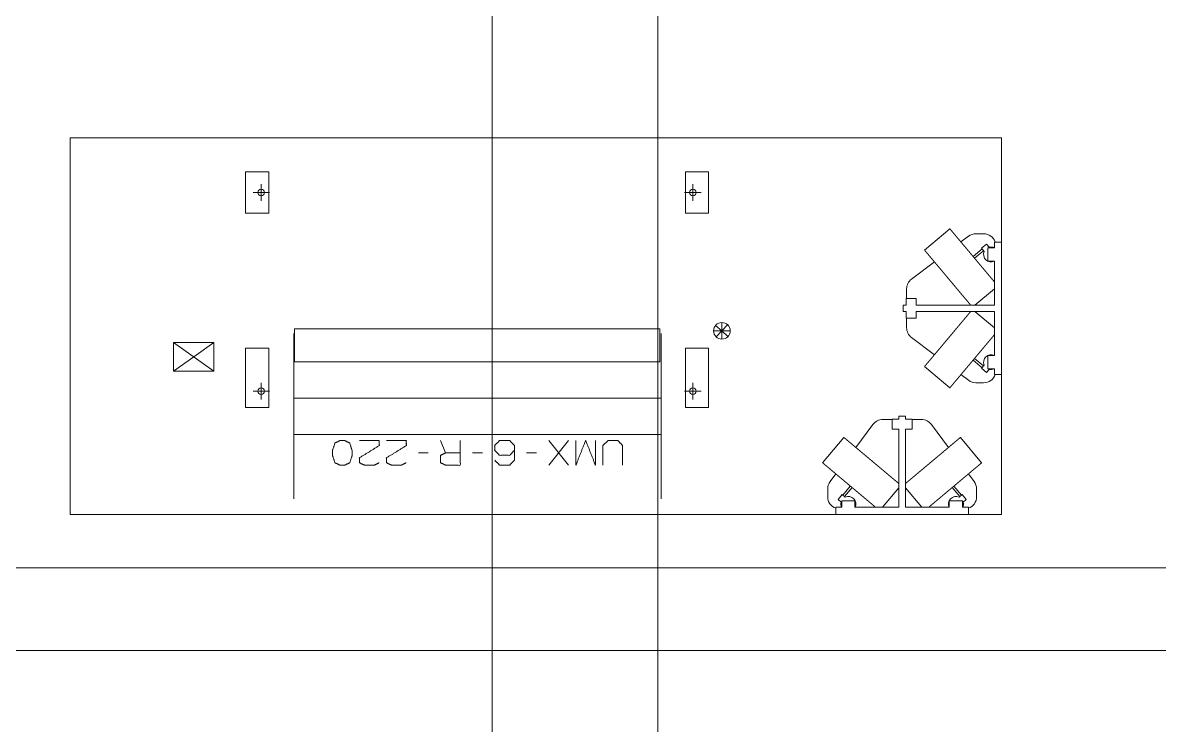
# Model space of a CAD drawing. Header units: millimetres. Extents: x 3056 to 110866, y 16649 to 58349.
# Drawn here: x 14720 to 21587, y 27048 to 31291 of the extents above; entities that cross this region are included whole.
import ezdxf

# ---------------------------------------------------------------- set-up
doc = ezdxf.new("R2010")
doc.units = ezdxf.units.MM
doc.layers.add('1', color=7, linetype='Continuous', true_color=0xffffff)

msp = doc.modelspace()

# ---------------------------------------------------------------- linework, layer by layer
at = {"layer": '1', "color": 143, "linetype": 'Continuous', "lineweight": 13}
for p, q in [((17556.5, 55873.3), (17556.5, 17870.4)), ((18556.5, 17870.4), (18556.5, 54363.3)), ((48820.5, 27999.3), (3056.5, 27999.3)), ((3056.5, 27499.3), (110866.5, 27499.3))]:
    msp.add_line(p, q, dxfattribs=at)
at = {"layer": '1', "color": 80, "linetype": 'Continuous', "lineweight": 13}
for p, q in [((15006.5, 28321.3), (15006.5, 30595.3)), ((15006.5, 28321.3), (15006.5, 30595.3)), ((15006.5, 30595.3), (20633.5, 30595.3)), ((15006.5, 30595.3), (20633.5, 30595.3)), ((20633.5, 30595.3), (20633.5, 28321.3)), ((20633.5, 30595.3), (20633.5, 28321.3)), ((16207, 30390.3), (16067, 30390.3)), ((16067, 30390.3), (16067, 30140.3)), ((16207, 30140.3), (16207, 30390.3)), ((18864, 30390.3), (18724, 30390.3)), ((18724, 30390.3), (18724, 30140.3)), ((18864, 30140.3), (18864, 30390.3)), ((16161.5, 30215.3), (16161.5, 30315.3)), ((18769.5, 30215.3), (18769.5, 30315.3)), ((16211.5, 30265.3), (16111.5, 30265.3)), ((18819.5, 30265.3), (18719.5, 30265.3)), ((16067, 30140.3), (16207, 30140.3)), ((18724, 30140.3), (18864, 30140.3)), ((20321.9, 30046.6), (20168.6, 29918)), ((20479.5, 30016.3), (20525.5, 30016.3)), ((20434.5, 30001.3), (20388.7, 29966.9)), ((20513.5, 29928.7), (20543.6, 29953.9)), ((20559.3, 29935.2), (20543.6, 29953.9)), ((20590.5, 29966.3), (20590.5, 29931.3)), ((20633.5, 29966.3), (20590.5, 29966.3)), ((20516.4, 29925.2), (20462, 29879.6)), ((20471, 29868.8), (20525.4, 29914.5)), ((20529.2, 29909.9), (20513.5, 29928.7)), ((20590.5, 29931.3), (20550.5, 29931.3)), ((20550.5, 29851.3), (20550.5, 29931.3)), ((20228.4, 29846.8), (20090.5, 29743.3)), ((20590.5, 29851.3), (20550.5, 29851.3)), ((20590.5, 29851.3), (20590.5, 29586.3)), ((20060.5, 29626.3), (20060.5, 29683.3)), ((20473.4, 29586.3), (20590.5, 29684.5)), ((20118.5, 29626.3), (20058.5, 29626.3)), ((20058.5, 29586.3), (20058.5, 29626.3)), ((20118.5, 29586.3), (20118.5, 29626.3)), ((20058.5, 29586.3), (20040.5, 29586.3)), ((20040.5, 29546.3), (20040.5, 29586.3)), ((20058.5, 29546.3), (20040.5, 29546.3)), ((20055.8, 29546), (20055.8, 29546.3)), ((20055.8, 29546), (20058.5, 29546.1)), ((20058.5, 29546.3), (20058.5, 29506.3)), ((20590.5, 29586.3), (20118.5, 29586.3)), ((20590.5, 29546.3), (20118.5, 29546.3)), ((20118.5, 29546.3), (20118.5, 29506.3)), ((20590.5, 29448.1), (20473.4, 29546.3)), ((20590.5, 29546.3), (20590.5, 29281.3)), ((18944.5, 29430.3), (18905.6, 29461.8)), ((18944.5, 29430.3), (18944.5, 29480.3)), ((18944.5, 29430.3), (18978.8, 29466.7)), ((20118.5, 29506.3), (20058.5, 29506.3)), ((20060.5, 29449.3), (20060.5, 29506.3)), ((16361.5, 29243.3), (16361.5, 29443.3)), ((16361.5, 29443.3), (18569.5, 29443.3)), ((18569.5, 29443.3), (18569.5, 29243.3)), ((18944.5, 29430.3), (18894.5, 29430.3)), ((18944.5, 29430.3), (18910.1, 29393.9)), ((18944.5, 29430.3), (18944.5, 29380.3)), ((18944.5, 29430.3), (18994.5, 29430.3)), ((18944.5, 29430.3), (18980.8, 29396)), ((20090.5, 29389.3), (20228.4, 29285.8)), ((15631.5, 29360.3), (15875.5, 29186.3)), ((15631.5, 29360.3), (15875.5, 29360.3)), ((15631.5, 29186.3), (15631.5, 29360.3)), ((15875.5, 29360.3), (15753.5, 29273.3)), ((15875.5, 29360.3), (15875.5, 29186.3)), ((16067, 29326.3), (16067, 28966.3)), ((16207, 29326.3), (16067, 29326.3)), ((16207, 28966.3), (16207, 29326.3)), ((18864, 29326.3), (18724, 29326.3)), ((18724, 29326.3), (18724, 28966.3)), ((18864, 28966.3), (18864, 29326.3)), ((15631.5, 29186.3), (15753.5, 29273.3)), ((20462, 29253), (20516.4, 29207.4)), ((20525.4, 29218.1), (20471, 29263.8)), ((20550.5, 29201.3), (20550.5, 29281.3)), ((20590.5, 29281.3), (20550.5, 29281.3)), ((15875.5, 29186.3), (15631.5, 29186.3)), ((18569.5, 29243.3), (16361.5, 29243.3)), ((20168.6, 29214.6), (20321.9, 29086)), ((20529.2, 29222.7), (20513.5, 29203.9)), ((20513.5, 29203.9), (20543.6, 29178.7)), ((20559.3, 29197.4), (20543.6, 29178.7)), ((20590.5, 29201.3), (20550.5, 29201.3)), ((20590.5, 29201.3), (20590.5, 29166.3)), ((16161.5, 29016.3), (16161.5, 29116.3)), ((18769.5, 29016.3), (18769.5, 29116.3)), ((20388.7, 29165.7), (20434.5, 29131.3)), ((20525.5, 29116.3), (20479.5, 29116.3)), ((20633.5, 29166.3), (20590.5, 29166.3)), ((16211.5, 29066.3), (16111.5, 29066.3)), ((18819.5, 29066.3), (18719.5, 29066.3)), ((18578.5, 29024.2), (16358.5, 29024.2)), ((16067, 28966.3), (16207, 28966.3)), ((18724, 28966.3), (18864, 28966.3)), ((20013.5, 28896.3), (20013.5, 28914.3)), ((20013.5, 28914.3), (20053.5, 28914.3)), ((20053.5, 28896.3), (20053.5, 28914.3)), ((19856.5, 28864.3), (19753, 28726.3)), ((19916.5, 28894.3), (19973.5, 28894.3)), ((20013.5, 28896.3), (19973.5, 28896.3)), ((19973.5, 28836.3), (19973.5, 28896.3)), ((20013.2, 28898.9), (20013.3, 28896.3)), ((20013.2, 28898.9), (20013.5, 28898.9)), ((20053.5, 28896.3), (20093.5, 28896.3)), ((20093.5, 28836.3), (20093.5, 28896.3)), ((20093.5, 28894.3), (20150.5, 28894.3)), ((20313.9, 28726.3), (20210.5, 28864.3)), ((16358.5, 28805.1), (18578.5, 28805.1)), ((19681.8, 28786.1), (19553.2, 28632.9)), ((20013.5, 28836.3), (19973.5, 28836.3)), ((20013.5, 28364.3), (20013.5, 28836.3)), ((20053.5, 28364.3), (20053.5, 28836.3)), ((20053.5, 28836.3), (20093.5, 28836.3)), ((20513.7, 28632.9), (20385.2, 28786.1)), ((17244.9, 28767.6), (17274.6, 28692.6)), ((18017.4, 28767.6), (17898.6, 28619.2)), ((17898.6, 28767.6), (18017.4, 28619.2)), ((17111.1, 28692.6), (17170.5, 28692.6)), ((17438, 28692.6), (17497.4, 28692.6)), ((17764.9, 28692.6), (17824.2, 28692.6)), ((19632.8, 28566.1), (19598.5, 28520.3)), ((20468.5, 28520.3), (20434.1, 28566.1)), ((19583.5, 28429.3), (19583.5, 28475.3)), ((19671.1, 28441.3), (19645.9, 28411.2)), ((19689.9, 28425.6), (19671.1, 28441.3)), ((19720.2, 28492.8), (19674.6, 28438.4)), ((19685.3, 28429.4), (19730.9, 28483.8)), ((19915.2, 28364.3), (20013.5, 28481.4)), ((20053.5, 28481.4), (20151.7, 28364.3)), ((20336, 28483.8), (20381.7, 28429.4)), ((20392.4, 28438.4), (20346.7, 28492.8)), ((20377.1, 28425.6), (20395.8, 28441.3)), ((20395.8, 28441.3), (20421.1, 28411.2)), ((20483.5, 28475.3), (20483.5, 28429.3)), ((19633.5, 28321.3), (19633.5, 28364.3)), ((19668.5, 28364.3), (19633.5, 28364.3)), ((19664.6, 28395.4), (19645.9, 28411.2)), ((19668.5, 28364.3), (19668.5, 28404.3)), ((19668.5, 28404.3), (19748.5, 28404.3)), ((19748.5, 28364.3), (19748.5, 28404.3)), ((20013.5, 28364.3), (19748.5, 28364.3)), ((20318.5, 28364.3), (20053.5, 28364.3)), ((20318.5, 28364.3), (20318.5, 28404.3)), ((20318.5, 28404.3), (20398.5, 28404.3)), ((20398.5, 28364.3), (20398.5, 28404.3)), ((20433.5, 28364.3), (20398.5, 28364.3)), ((20402.3, 28395.4), (20421.1, 28411.2)), ((20433.5, 28321.3), (20433.5, 28364.3)), ((20633.5, 28321.3), (15006.5, 28321.3)), ((20633.5, 28321.3), (15006.5, 28321.3))]:
    msp.add_line(p, q, dxfattribs=at)
for centre, radius in [((16161.5, 30265.3), 20), ((18769.5, 30265.3), 20), ((18944.5, 29430.3), 50), ((16161.5, 29066.3), 20), ((18769.5, 29066.3), 20)]:
    msp.add_circle(centre, radius, dxfattribs=at)
for centre, radius, start, end in [((20479.5, 29941.3), 75, 90, 126.8699), ((20525.5, 29941.3), 75, 19.47234, 90), ((20570.5, 29891.3), 45.2, 155.73784, 296.2321), ((20570.5, 29891.3), 45.2, 63.76834, 104.26216), ((20135.5, 29683.3), 75, 126.8699, 180), ((20135.5, 29449.3), 75, 180, 233.1301), ((20570.5, 29241.3), 45.2, 63.7679, 204.26216), ((20570.5, 29241.3), 45.2, 255.73784, 296.23166), ((20479.5, 29191.3), 75, 233.1301, 270), ((20525.5, 29191.3), 75, 270, 340.52766), ((19916.5, 28819.3), 75, 90, 143.1301), ((20150.5, 28819.3), 75, 36.8699, 90), ((19658.5, 28475.3), 75, 143.1301, 180), ((20408.5, 28475.3), 75, 0, 36.8699), ((19658.5, 28429.3), 75, 180, 250.52766), ((19708.5, 28384.3), 45.2, 333.7679, 114.26216), ((20358.5, 28384.3), 45.2, 65.73784, 206.2321), ((20408.5, 28429.3), 75, 289.47234, 0), ((19708.5, 28384.3), 45.2, 165.73784, 206.23166), ((20358.5, 28384.3), 45.2, 333.76834, 14.26216)]:
    msp.add_arc(centre, radius, start, end, dxfattribs=at)
for points, knots in [([(20466.5, 29874.2), (20462.1, 29879.4), (20459.9, 29882), (20457.7, 29884.6), (20453.4, 29889.8), (20451.2, 29892.4), (20449, 29895), (20444.7, 29900.1), (20442.6, 29902.7), (20438.3, 29907.8), (20436.1, 29910.4), (20431.9, 29915.5), (20427.6, 29920.5), (20423.5, 29925.5), (20419.3, 29930.4), (20415.2, 29935.3), (20411.1, 29940.2), (20409.1, 29942.6), (20405.1, 29947.3), (20403.2, 29949.7), (20399.3, 29954.3), (20397.3, 29956.6), (20393.5, 29961.1), (20391.7, 29963.4), (20389.8, 29965.6), (20388, 29967.8), (20384.3, 29972.1), (20382.5, 29974.2), (20379, 29978.4), (20377.3, 29980.5), (20373.9, 29984.6), (20370.6, 29988.5), (20367.3, 29992.3), (20365.8, 29994.2), (20362.7, 29997.9), (20359.7, 30001.5), (20358.2, 30003.2), (20355.4, 30006.6), (20354, 30008.2), (20351.3, 30011.5), (20348.7, 30014.5), (20346.2, 30017.5), (20343.9, 30020.3), (20341.6, 30023), (20340.5, 30024.3), (20339.5, 30025.6), (20338.4, 30026.8), (20336.4, 30029.2), (20334.6, 30031.4), (20332.9, 30033.4), (20331.2, 30035.4), (20329.8, 30037.1), (20329.1, 30037.9), (20327.8, 30039.5), (20327.2, 30040.2), (20326.6, 30040.9), (20326.1, 30041.6), (20325.6, 30042.1), (20324.6, 30043.2), (20324.2, 30043.7), (20323.9, 30044.2), (20323.5, 30044.6), (20323.2, 30045), (20322.9, 30045.3), (20322.7, 30045.6), (20322.4, 30045.9), (20322.3, 30046.1), (20322.1, 30046.2), (20322, 30046.4), (20321.9, 30046.5), (20321.9, 30046.6)], [0, 0, 0.030207, 0.045295, 0.060377, 0.090496, 0.105517, 0.120532, 0.150464, 0.165359, 0.195061, 0.209876, 0.239316, 0.26853, 0.297497, 0.326202, 0.354602, 0.382677, 0.39655, 0.42409, 0.43777, 0.464722, 0.477989, 0.504299, 0.517336, 0.530145, 0.542949, 0.568064, 0.580363, 0.60469, 0.616713, 0.640214, 0.663118, 0.685424, 0.696272, 0.717627, 0.738322, 0.74851, 0.768196, 0.777691, 0.796316, 0.814216, 0.831373, 0.84777, 0.863396, 0.871012, 0.878237, 0.885456, 0.899087, 0.911903, 0.923877, 0.93502, 0.945303, 0.950006, 0.959, 0.963269, 0.967105, 0.970944, 0.974333, 0.980673, 0.983623, 0.986123, 0.988614, 0.990664, 0.992709, 0.994303, 0.995902, 0.997037, 0.998176, 0.998865, 0.999541, 1, 1]), ([(20313.3, 29745.6), (20308.9, 29750.9), (20306.7, 29753.5), (20302.4, 29758.6), (20298, 29763.8), (20295.8, 29766.4), (20293.7, 29769), (20289.4, 29774.1), (20287.2, 29776.7), (20282.9, 29781.8), (20278.7, 29786.9), (20274.4, 29791.9), (20272.3, 29794.4), (20268.2, 29799.4), (20266.1, 29801.9), (20262, 29806.8), (20257.9, 29811.6), (20253.9, 29816.4), (20251.9, 29818.7), (20248, 29823.4), (20244.1, 29828), (20242.2, 29830.3), (20238.4, 29834.8), (20234.7, 29839.2), (20231.1, 29843.6), (20229.3, 29845.7), (20225.8, 29849.9), (20224.1, 29851.9), (20220.7, 29856), (20219, 29858), (20215.8, 29861.9), (20214.1, 29863.8), (20211, 29867.5), (20208, 29871.1), (20206.5, 29872.9), (20203.6, 29876.4), (20202.2, 29878.1), (20200.8, 29879.7), (20198.1, 29882.9), (20195.5, 29886), (20193, 29888.9), (20191.8, 29890.4), (20189.5, 29893.1), (20187.3, 29895.8), (20185.2, 29898.3), (20183.2, 29900.6), (20182.3, 29901.7), (20181.4, 29902.8), (20179.7, 29904.9), (20178, 29906.8), (20176.6, 29908.6), (20175.2, 29910.2), (20174.6, 29910.9), (20174, 29911.7), (20172.8, 29913), (20171.9, 29914.2), (20171, 29915.2), (20170.3, 29916), (20169.7, 29916.7), (20169.2, 29917.3), (20169.1, 29917.5), (20168.9, 29917.7), (20168.7, 29917.9), (20168.7, 29918), (20168.6, 29918)], [0, 0, 0.030207, 0.045298, 0.075443, 0.10552, 0.120545, 0.135502, 0.165367, 0.180262, 0.209885, 0.239315, 0.268538, 0.283019, 0.311858, 0.326201, 0.35461, 0.382688, 0.410412, 0.424092, 0.451244, 0.477987, 0.491259, 0.517343, 0.54295, 0.568066, 0.58037, 0.604692, 0.616724, 0.640211, 0.651672, 0.674275, 0.685431, 0.707107, 0.728141, 0.738328, 0.758352, 0.768202, 0.777692, 0.796322, 0.814222, 0.831374, 0.839767, 0.85578, 0.871021, 0.885453, 0.899087, 0.905498, 0.9119, 0.923877, 0.935016, 0.945304, 0.954727, 0.958996, 0.963275, 0.970941, 0.977726, 0.983619, 0.98862, 0.992709, 0.995898, 0.997037, 0.998172, 0.99955, 0.99977, 1, 1]), ([(20590.5, 29726.4), (20588.2, 29729.2), (20585.7, 29732.1), (20583.2, 29735.1), (20581.9, 29736.7), (20579.2, 29739.9), (20577.8, 29741.5), (20576.4, 29743.2), (20573.5, 29746.7), (20570.5, 29750.2), (20567.4, 29753.9), (20565.8, 29755.8), (20564.2, 29757.7), (20562.6, 29759.6), (20559.3, 29763.6), (20555.9, 29767.6), (20552.4, 29771.8), (20548.8, 29776), (20545.2, 29780.4), (20543.4, 29782.6), (20541.5, 29784.8), (20537.7, 29789.3), (20535.8, 29791.6), (20531.9, 29796.2), (20530, 29798.5), (20526, 29803.3), (20524, 29805.7), (20519.9, 29810.5), (20517.9, 29812.9), (20515.8, 29815.4), (20513.8, 29817.8), (20511.7, 29820.3), (20507.5, 29825.3), (20503.3, 29830.3), (20499.1, 29835.4), (20496.9, 29837.9), (20492.6, 29843), (20488.3, 29848.2), (20484, 29853.4), (20481.8, 29856), (20477.4, 29861.2), (20475.2, 29863.8), (20470.9, 29869), (20466.5, 29874.2)], [0, 0, 0.018654, 0.038204, 0.058634, 0.069275, 0.090991, 0.10206, 0.113549, 0.136915, 0.16107, 0.185994, 0.19864, 0.211667, 0.224688, 0.251438, 0.278873, 0.30698, 0.335716, 0.365064, 0.380029, 0.394987, 0.425475, 0.440984, 0.472246, 0.487999, 0.519981, 0.536186, 0.568821, 0.58523, 0.60184, 0.618443, 0.635233, 0.668949, 0.702975, 0.737274, 0.754487, 0.789147, 0.823991, 0.858996, 0.876564, 0.911749, 0.929366, 0.964669, 1, 1]), ([(20447, 29586.3), (20445.3, 29588.4), (20444.3, 29589.5), (20442.4, 29591.7), (20441.4, 29592.9), (20439.3, 29595.4), (20438.2, 29596.7), (20437.1, 29598), (20436, 29599.4), (20433.6, 29602.2), (20432.4, 29603.7), (20429.9, 29606.7), (20427.2, 29609.8), (20424.5, 29613.1), (20421.6, 29616.5), (20418.7, 29620), (20415.7, 29623.6), (20412.5, 29627.4), (20409.3, 29631.2), (20406, 29635.2), (20402.6, 29639.2), (20399.1, 29643.4), (20397.3, 29645.5), (20395.5, 29647.6), (20391.9, 29651.9), (20388.2, 29656.4), (20386.3, 29658.6), (20384.4, 29660.9), (20380.6, 29665.4), (20376.7, 29670.1), (20372.7, 29674.8), (20368.7, 29679.6), (20364.6, 29684.4), (20360.5, 29689.3), (20356.4, 29694.3), (20352.2, 29699.3), (20347.9, 29704.3), (20343.7, 29709.4), (20339.4, 29714.5), (20335.1, 29719.7), (20330.7, 29724.8), (20328.6, 29727.4), (20324.2, 29732.6), (20322, 29735.2), (20317.6, 29740.4), (20313.3, 29745.6)], [0, 0, 0.012919, 0.01984, 0.034109, 0.041476, 0.057072, 0.065302, 0.073527, 0.08219, 0.099908, 0.108977, 0.127936, 0.147691, 0.168221, 0.189519, 0.211553, 0.234304, 0.257764, 0.281906, 0.306698, 0.332131, 0.358169, 0.371481, 0.384789, 0.411982, 0.439709, 0.453828, 0.467954, 0.496678, 0.525867, 0.555489, 0.585512, 0.615929, 0.646684, 0.677764, 0.709147, 0.740791, 0.77267, 0.804752, 0.837029, 0.869441, 0.88571, 0.918289, 0.934598, 0.96729, 1, 1]), ([(20168.6, 29214.6), (20168.7, 29214.6), (20168.7, 29214.7), (20168.9, 29214.9), (20169.1, 29215.1), (20169.2, 29215.3), (20169.5, 29215.6), (20170, 29216.2), (20170.7, 29217), (20171, 29217.4), (20171.4, 29217.9), (20171.9, 29218.4), (20172.4, 29219), (20172.8, 29219.6), (20173.4, 29220.3), (20174, 29220.9), (20175.2, 29222.4), (20175.9, 29223.2), (20177.3, 29224.9), (20178.1, 29225.8), (20179.7, 29227.7), (20180.5, 29228.8), (20181.4, 29229.8), (20183.3, 29232), (20184.2, 29233.2), (20185.2, 29234.4), (20187.3, 29236.8), (20188.4, 29238.2), (20189.5, 29239.5), (20190.7, 29240.9), (20191.8, 29242.2), (20193.1, 29243.7), (20195.5, 29246.6), (20196.8, 29248.2), (20199.5, 29251.3), (20202.2, 29254.6), (20205.1, 29258), (20208, 29261.5), (20211, 29265.1), (20214.2, 29268.9), (20215.8, 29270.8), (20219.1, 29274.7), (20222.4, 29278.7), (20224.1, 29280.7), (20227.6, 29284.9), (20231.2, 29289.1), (20234.8, 29293.4), (20236.7, 29295.7), (20240.4, 29300.1), (20242.3, 29302.4), (20246.1, 29306.9), (20248.1, 29309.3), (20252, 29314), (20254, 29316.3), (20258, 29321.1), (20262.1, 29325.9), (20266.2, 29330.8), (20270.3, 29335.8), (20272.4, 29338.3), (20276.6, 29343.3), (20278.8, 29345.8), (20280.9, 29348.4), (20285.2, 29353.5), (20289.5, 29358.6), (20293.8, 29363.7), (20296, 29366.3), (20300.3, 29371.5), (20304.7, 29376.7), (20309, 29381.9), (20311.2, 29384.5), (20315.6, 29389.7), (20320, 29394.9), (20322.1, 29397.5), (20324.3, 29400.1), (20326.5, 29402.7), (20330.8, 29407.9), (20333, 29410.5), (20337.3, 29415.6), (20339.5, 29418.2), (20341.6, 29420.7), (20345.9, 29425.8), (20348, 29428.4), (20352.3, 29433.4), (20356.4, 29438.4), (20360.6, 29443.4), (20364.7, 29448.2), (20368.8, 29453.1), (20372.8, 29457.9), (20374.8, 29460.2), (20378.7, 29464.9), (20380.6, 29467.2), (20384.5, 29471.8), (20388.2, 29476.3), (20390.1, 29478.5), (20393.8, 29482.9), (20395.6, 29485), (20399.1, 29489.3), (20400.9, 29491.3), (20402.6, 29493.4), (20406, 29497.5), (20409.3, 29501.4), (20412.5, 29505.3), (20414.1, 29507.1), (20417.2, 29510.8), (20418.7, 29512.6), (20421.7, 29516.1), (20424.5, 29519.5), (20427.2, 29522.8), (20429.9, 29525.9), (20432.4, 29528.9), (20433.6, 29530.4), (20436, 29533.2), (20437.1, 29534.6), (20438.2, 29535.9), (20440.4, 29538.4), (20442.4, 29540.9), (20443.4, 29542), (20445.2, 29544.2), (20447, 29546.3)], [0, 0, 0.000119, 0.000234, 0.00095, 0.001542, 0.002132, 0.002962, 0.004858, 0.007221, 0.00852, 0.010053, 0.011584, 0.013352, 0.015117, 0.01711, 0.019105, 0.023555, 0.026006, 0.031132, 0.033806, 0.039596, 0.042715, 0.045829, 0.052495, 0.056038, 0.059586, 0.067098, 0.071058, 0.07502, 0.079186, 0.083354, 0.087719, 0.096643, 0.101201, 0.110707, 0.120582, 0.130823, 0.141416, 0.152359, 0.163633, 0.169436, 0.181195, 0.193263, 0.199374, 0.211882, 0.224677, 0.23774, 0.244402, 0.257843, 0.264629, 0.278428, 0.285434, 0.299558, 0.306673, 0.321095, 0.335693, 0.350466, 0.36539, 0.372926, 0.388052, 0.395651, 0.403303, 0.418657, 0.434106, 0.449636, 0.457414, 0.473032, 0.488692, 0.504381, 0.512236, 0.527941, 0.543633, 0.551479, 0.559308, 0.567139, 0.58275, 0.590533, 0.606056, 0.613795, 0.621499, 0.636846, 0.644496, 0.659683, 0.674742, 0.689657, 0.704417, 0.719011, 0.733417, 0.740526, 0.754637, 0.761639, 0.775423, 0.788974, 0.795632, 0.808804, 0.815329, 0.828107, 0.834354, 0.840604, 0.852802, 0.864704, 0.876286, 0.881916, 0.893004, 0.898462, 0.909036, 0.919255, 0.929113, 0.93859, 0.947689, 0.952039, 0.960549, 0.964702, 0.968653, 0.976343, 0.983623, 0.987158, 0.993794, 1, 1]), ([(16358.5, 29414.6), (16358.5, 29414.6), (16358.5, 29414.4), (16358.5, 29414), (16358.5, 29413.7), (16358.5, 29413), (16358.5, 29412.1), (16358.5, 29410.9), (16358.5, 29409.6), (16358.5, 29408), (16358.5, 29406.2), (16358.5, 29404.3), (16358.5, 29402.1), (16358.5, 29399.7), (16358.5, 29397.2), (16358.5, 29394.4), (16358.5, 29391.4), (16358.5, 29388.3), (16358.5, 29384.9), (16358.5, 29381.3), (16358.5, 29377.6), (16358.5, 29373.6), (16358.5, 29369.5), (16358.5, 29365.1), (16358.5, 29360.6), (16358.5, 29355.9), (16358.5, 29351), (16358.5, 29346), (16358.5, 29340.7), (16358.5, 29335.3), (16358.5, 29329.7), (16358.5, 29323.9), (16358.5, 29318), (16358.5, 29311.8), (16358.5, 29305.6), (16358.5, 29299.1), (16358.5, 29292.5), (16358.5, 29285.8), (16358.5, 29278.9), (16358.5, 29271.8), (16358.5, 29264.6), (16358.5, 29260.9), (16358.5, 29253.5), (16358.5, 29245.9), (16358.5, 29238.2), (16358.5, 29230.3), (16358.5, 29222.4), (16358.5, 29214.3), (16358.5, 29206), (16358.5, 29197.7), (16358.5, 29189.2), (16358.5, 29180.7), (16358.5, 29176.3), (16358.5, 29167.6), (16358.5, 29158.7), (16358.5, 29149.8), (16358.5, 29140.7), (16358.5, 29131.6), (16358.5, 29122.4), (16358.5, 29113), (16358.5, 29103.6), (16358.5, 29094.2), (16358.5, 29084.6), (16358.5, 29075), (16358.5, 29070.1), (16358.5, 29060.4), (16358.5, 29050.6), (16358.5, 29040.8), (16358.5, 29030.9), (16358.5, 29020.9), (16358.5, 29010.9), (16358.5, 29000.9), (16358.5, 28990.8), (16358.5, 28980.8), (16358.5, 28970.6), (16358.5, 28960.5), (16358.5, 28950.3), (16358.5, 28940.1), (16358.5, 28929.9), (16358.5, 28919.7), (16358.5, 28914.6)], [0, 0, 0.000106, 0.000519, 0.001349, 0.001873, 0.003328, 0.005196, 0.007482, 0.010176, 0.013287, 0.016806, 0.020738, 0.025072, 0.029813, 0.034962, 0.040508, 0.046456, 0.052795, 0.059537, 0.066665, 0.074179, 0.082084, 0.090366, 0.099034, 0.108072, 0.117481, 0.127254, 0.137393, 0.147892, 0.158745, 0.169948, 0.181499, 0.19339, 0.205613, 0.218171, 0.231051, 0.244253, 0.257768, 0.27159, 0.285719, 0.300144, 0.307499, 0.322358, 0.337498, 0.352918, 0.368602, 0.384551, 0.400755, 0.417206, 0.433902, 0.450835, 0.467996, 0.476632, 0.494121, 0.511827, 0.529729, 0.547831, 0.56612, 0.584587, 0.60323, 0.622037, 0.640997, 0.66011, 0.679367, 0.689061, 0.708513, 0.728082, 0.747767, 0.767558, 0.787449, 0.80742, 0.827475, 0.847605, 0.867798, 0.888044, 0.908338, 0.928668, 0.949025, 0.969409, 0.989803, 1, 1]), ([(18578.5, 28914.6), (18578.5, 28924.8), (18578.5, 28935), (18578.5, 28945.2), (18578.5, 28955.4), (18578.5, 28965.6), (18578.5, 28975.7), (18578.5, 28985.8), (18578.5, 28995.9), (18578.5, 29005.9), (18578.5, 29015.9), (18578.5, 29025.9), (18578.5, 29035.8), (18578.5, 29045.7), (18578.5, 29055.5), (18578.5, 29065.3), (18578.5, 29070.1), (18578.5, 29079.8), (18578.5, 29089.4), (18578.5, 29098.9), (18578.5, 29108.3), (18578.5, 29117.7), (18578.5, 29122.4), (18578.5, 29131.6), (18578.5, 29140.7), (18578.5, 29149.8), (18578.5, 29158.7), (18578.5, 29167.6), (18578.5, 29172), (18578.5, 29180.7), (18578.5, 29189.2), (18578.5, 29197.7), (18578.5, 29206), (18578.5, 29210.2), (18578.5, 29218.4), (18578.5, 29226.4), (18578.5, 29234.3), (18578.5, 29242.1), (18578.5, 29249.7), (18578.5, 29257.2), (18578.5, 29260.9), (18578.5, 29268.2), (18578.5, 29275.3), (18578.5, 29282.3), (18578.5, 29289.1), (18578.5, 29295.8), (18578.5, 29302.3), (18578.5, 29308.7), (18578.5, 29314.9), (18578.5, 29320.9), (18578.5, 29326.8), (18578.5, 29332.5), (18578.5, 29338), (18578.5, 29343.3), (18578.5, 29348.5), (18578.5, 29353.5), (18578.5, 29358.3), (18578.5, 29362.9), (18578.5, 29367.3), (18578.5, 29371.5), (18578.5, 29375.6), (18578.5, 29379.4), (18578.5, 29383.1), (18578.5, 29386.6), (18578.5, 29389.8), (18578.5, 29392.9), (18578.5, 29395.8), (18578.5, 29398.5), (18578.5, 29400.9), (18578.5, 29403.2), (18578.5, 29405.3), (18578.5, 29406.2), (18578.5, 29408), (18578.5, 29409.6), (18578.5, 29410.2), (18578.5, 29411.5), (18578.5, 29412.5), (18578.5, 29413.3), (18578.5, 29414), (18578.5, 29414.4), (18578.5, 29414.5), (18578.5, 29414.6)], [0, 0, 0.020394, 0.040788, 0.061161, 0.081508, 0.101822, 0.122095, 0.142314, 0.162476, 0.182568, 0.202587, 0.22252, 0.242359, 0.262102, 0.281729, 0.301245, 0.310939, 0.330259, 0.349446, 0.368486, 0.387367, 0.406094, 0.415413, 0.43388, 0.452169, 0.470271, 0.488173, 0.505879, 0.514621, 0.532004, 0.549165, 0.566098, 0.582794, 0.59108, 0.60741, 0.623487, 0.639309, 0.654861, 0.670138, 0.68514, 0.692501, 0.707069, 0.721346, 0.735321, 0.748989, 0.762351, 0.775389, 0.788111, 0.800498, 0.812558, 0.824274, 0.835651, 0.846679, 0.857358, 0.867676, 0.877635, 0.887224, 0.896447, 0.9053, 0.913772, 0.921868, 0.929578, 0.936902, 0.943834, 0.950375, 0.956518, 0.962265, 0.967615, 0.972557, 0.977098, 0.98123, 0.983194, 0.986713, 0.989824, 0.991168, 0.993661, 0.99574, 0.997402, 0.998651, 0.999481, 0.999794, 1, 1]), ([(20321.9, 29086), (20321.9, 29086.1), (20322, 29086.2), (20322.1, 29086.3), (20322.3, 29086.5), (20322.4, 29086.7), (20322.9, 29087.3), (20323.2, 29087.6), (20323.9, 29088.4), (20324.7, 29089.4), (20325.1, 29089.9), (20325.6, 29090.5), (20326.1, 29091), (20326.6, 29091.7), (20327.8, 29093.1), (20328.4, 29093.9), (20329.1, 29094.7), (20329.8, 29095.5), (20330.5, 29096.4), (20332.1, 29098.2), (20332.9, 29099.2), (20334.6, 29101.2), (20336.5, 29103.5), (20338.5, 29105.8), (20339.5, 29107.1), (20341.7, 29109.6), (20342.8, 29110.9), (20345.1, 29113.7), (20346.3, 29115.2), (20347.5, 29116.6), (20350, 29119.6), (20352.7, 29122.8), (20355.4, 29126.1), (20358.3, 29129.5), (20361.3, 29133), (20362.8, 29134.8), (20365.9, 29138.5), (20369.1, 29142.3), (20370.7, 29144.2), (20372.3, 29146.2), (20375.7, 29150.2), (20377.4, 29152.2), (20380.9, 29156.4), (20384.4, 29160.6), (20386.3, 29162.8), (20389.9, 29167.2), (20391.8, 29169.4), (20393.7, 29171.6), (20397.5, 29176.2), (20401.4, 29180.8), (20405.3, 29185.5), (20409.3, 29190.2), (20411.3, 29192.6), (20413.3, 29195.1), (20417.4, 29199.9), (20419.5, 29202.4), (20423.6, 29207.3), (20425.7, 29209.8), (20430, 29214.9), (20434.2, 29219.9), (20438.5, 29225), (20440.6, 29227.6), (20444.9, 29232.7), (20449.3, 29237.9), (20453.6, 29243.1), (20455.8, 29245.7), (20460.2, 29250.9), (20464.5, 29256.1), (20466.7, 29258.7), (20471.1, 29263.9), (20475.5, 29269.1), (20479.8, 29274.3), (20482, 29276.9), (20486.3, 29282.1), (20490.7, 29287.2), (20495, 29292.3), (20497.1, 29294.9), (20501.4, 29300), (20505.6, 29305), (20509.8, 29310), (20511.9, 29312.5), (20513.9, 29315), (20518.1, 29319.9), (20520.1, 29322.3), (20524.1, 29327.1), (20526.1, 29329.5), (20530.1, 29334.2), (20534, 29338.8), (20537.8, 29343.4), (20539.7, 29345.7), (20541.6, 29347.9), (20545.3, 29352.3), (20548.9, 29356.6), (20552.5, 29360.9), (20556, 29365), (20559.4, 29369.1), (20562.7, 29373), (20564.3, 29374.9), (20565.9, 29376.9), (20569, 29380.6), (20572.1, 29384.2), (20573.5, 29386), (20575, 29387.7), (20577.8, 29391.1), (20580.6, 29394.4), (20583.2, 29397.5), (20585.7, 29400.5), (20588.2, 29403.4), (20589.3, 29404.8), (20590.5, 29406.1)], [0, 0, 0.000247, 0.000618, 0.000984, 0.0016, 0.002214, 0.003935, 0.00504, 0.007489, 0.010429, 0.012017, 0.013851, 0.01568, 0.017752, 0.022125, 0.024432, 0.026976, 0.029515, 0.032291, 0.03807, 0.041077, 0.047539, 0.054451, 0.061808, 0.065707, 0.073708, 0.077818, 0.08646, 0.090988, 0.095514, 0.104974, 0.114829, 0.125076, 0.135696, 0.146689, 0.15236, 0.163881, 0.175748, 0.18176, 0.18794, 0.200461, 0.206795, 0.219772, 0.233043, 0.239814, 0.253498, 0.260403, 0.267441, 0.281627, 0.296051, 0.310702, 0.325555, 0.333028, 0.340604, 0.355832, 0.363492, 0.378965, 0.386781, 0.40247, 0.418282, 0.434202, 0.442191, 0.458253, 0.474387, 0.490579, 0.4987, 0.514951, 0.531226, 0.539365, 0.555648, 0.571907, 0.58814, 0.596239, 0.612397, 0.628484, 0.644492, 0.652474, 0.668334, 0.684072, 0.699678, 0.707407, 0.71514, 0.730433, 0.737995, 0.753023, 0.760492, 0.77522, 0.789733, 0.804016, 0.811035, 0.818058, 0.831839, 0.845357, 0.858592, 0.871535, 0.884173, 0.896496, 0.902493, 0.908488, 0.920144, 0.931451, 0.936927, 0.942401, 0.952978, 0.963177, 0.972988, 0.982403, 0.99141, 0.995703, 1, 1]), ([(16358.5, 28914.6), (16358.5, 28904.4), (16358.5, 28894.3), (16358.5, 28884.1), (16358.5, 28873.9), (16358.5, 28863.7), (16358.5, 28853.6), (16358.5, 28848.5), (16358.5, 28838.4), (16358.5, 28828.4), (16358.5, 28818.4), (16358.5, 28808.4), (16358.5, 28798.4), (16358.5, 28788.5), (16358.5, 28778.7), (16358.5, 28773.8), (16358.5, 28764), (16358.5, 28754.3), (16358.5, 28744.7), (16358.5, 28735.1), (16358.5, 28730.4), (16358.5, 28721), (16358.5, 28711.6), (16358.5, 28702.3), (16358.5, 28693.1), (16358.5, 28688.6), (16358.5, 28679.5), (16358.5, 28670.6), (16358.5, 28661.7), (16358.5, 28653), (16358.5, 28644.3), (16358.5, 28635.8), (16358.5, 28627.4), (16358.5, 28619.1), (16358.5, 28610.9), (16358.5, 28602.9), (16358.5, 28595), (16358.5, 28587.2), (16358.5, 28579.6), (16358.5, 28572.1), (16358.5, 28564.7), (16358.5, 28557.5), (16358.5, 28554), (16358.5, 28547), (16358.5, 28543.5), (16358.5, 28536.8), (16358.5, 28530.2), (16358.5, 28523.7), (16358.5, 28517.5), (16358.5, 28511.3), (16358.5, 28508.4), (16358.5, 28502.5), (16358.5, 28496.8), (16358.5, 28491.3), (16358.5, 28486), (16358.5, 28480.8), (16358.5, 28475.8), (16358.5, 28473.4), (16358.5, 28468.7), (16358.5, 28464.2), (16358.5, 28459.8), (16358.5, 28455.7), (16358.5, 28451.7), (16358.5, 28448), (16358.5, 28444.4), (16358.5, 28441), (16358.5, 28437.9), (16358.5, 28434.9), (16358.5, 28432.1), (16358.5, 28430.8), (16358.5, 28428.4), (16358.5, 28426.1), (16358.5, 28424), (16358.5, 28422.2), (16358.5, 28420.5), (16358.5, 28419.7), (16358.5, 28418.4), (16358.5, 28417.2), (16358.5, 28416.3), (16358.5, 28415.6), (16358.5, 28415.3), (16358.5, 28414.9), (16358.5, 28414.7), (16358.5, 28414.6)], [0, 0, 0.020399, 0.040788, 0.061161, 0.081513, 0.101827, 0.122094, 0.132207, 0.152399, 0.172524, 0.192579, 0.212555, 0.232441, 0.252232, 0.271917, 0.281733, 0.301248, 0.320637, 0.339888, 0.359001, 0.368484, 0.38737, 0.406092, 0.42465, 0.443027, 0.452171, 0.470274, 0.488176, 0.505876, 0.523371, 0.540643, 0.557687, 0.574504, 0.591083, 0.607413, 0.623489, 0.639311, 0.654863, 0.67014, 0.685142, 0.699858, 0.714283, 0.721347, 0.735322, 0.742233, 0.755748, 0.768951, 0.781831, 0.794388, 0.806611, 0.812554, 0.824275, 0.835652, 0.84668, 0.857353, 0.867672, 0.877631, 0.88252, 0.891929, 0.900967, 0.909629, 0.917916, 0.925816, 0.933336, 0.940464, 0.9472, 0.953545, 0.959492, 0.965038, 0.96761, 0.972558, 0.977092, 0.981225, 0.984951, 0.988263, 0.989819, 0.992518, 0.994804, 0.996672, 0.998127, 0.998645, 0.999476, 0.999894, 1, 1]), ([(18578.5, 28414.6), (18578.5, 28414.8), (18578.5, 28415.1), (18578.5, 28415.6), (18578.5, 28415.9), (18578.5, 28416.8), (18578.5, 28417.8), (18578.5, 28419.1), (18578.5, 28420.5), (18578.5, 28422.2), (18578.5, 28424), (18578.5, 28426.1), (18578.5, 28428.4), (18578.5, 28430.8), (18578.5, 28433.5), (18578.5, 28436.4), (18578.5, 28439.5), (18578.5, 28442.7), (18578.5, 28444.4), (18578.5, 28448), (18578.5, 28451.7), (18578.5, 28455.7), (18578.5, 28459.8), (18578.5, 28464.2), (18578.5, 28468.7), (18578.5, 28473.4), (18578.5, 28478.3), (18578.5, 28483.3), (18578.5, 28488.6), (18578.5, 28494), (18578.5, 28499.6), (18578.5, 28505.4), (18578.5, 28508.4), (18578.5, 28514.4), (18578.5, 28520.6), (18578.5, 28527), (18578.5, 28533.5), (18578.5, 28540.2), (18578.5, 28547), (18578.5, 28554), (18578.5, 28557.5), (18578.5, 28564.7), (18578.5, 28572.1), (18578.5, 28575.8), (18578.5, 28583.4), (18578.5, 28587.2), (18578.5, 28595), (18578.5, 28602.9), (18578.5, 28610.9), (18578.5, 28619.1), (18578.5, 28627.4), (18578.5, 28635.8), (18578.5, 28644.3), (18578.5, 28653), (18578.5, 28661.7), (18578.5, 28670.6), (18578.5, 28679.5), (18578.5, 28688.6), (18578.5, 28697.7), (18578.5, 28706.9), (18578.5, 28716.3), (18578.5, 28725.7), (18578.5, 28735.1), (18578.5, 28744.7), (18578.5, 28754.3), (18578.5, 28764), (18578.5, 28773.8), (18578.5, 28778.7), (18578.5, 28788.5), (18578.5, 28798.4), (18578.5, 28808.4), (18578.5, 28818.4), (18578.5, 28828.4), (18578.5, 28838.4), (18578.5, 28848.5), (18578.5, 28853.6), (18578.5, 28863.7), (18578.5, 28873.9), (18578.5, 28884.1), (18578.5, 28894.3), (18578.5, 28904.4), (18578.5, 28914.6)], [0, 0, 0.000212, 0.000836, 0.001873, 0.002603, 0.004265, 0.006339, 0.008832, 0.011737, 0.015049, 0.018775, 0.022908, 0.027442, 0.03239, 0.037735, 0.043481, 0.049625, 0.056166, 0.059536, 0.066664, 0.074184, 0.082084, 0.090371, 0.099033, 0.108071, 0.11748, 0.127254, 0.137398, 0.147896, 0.158749, 0.169952, 0.181498, 0.187446, 0.1995, 0.211894, 0.224609, 0.237653, 0.251009, 0.264678, 0.278653, 0.285717, 0.300142, 0.314858, 0.322362, 0.337501, 0.345137, 0.360689, 0.376511, 0.392587, 0.408917, 0.425496, 0.442313, 0.459357, 0.476629, 0.494124, 0.511824, 0.529726, 0.547829, 0.566117, 0.584584, 0.603227, 0.622033, 0.640999, 0.660112, 0.679363, 0.698752, 0.718267, 0.728083, 0.747768, 0.767559, 0.787445, 0.807421, 0.827476, 0.847601, 0.867793, 0.877906, 0.898173, 0.918487, 0.938839, 0.959212, 0.979601, 1, 1]), ([(19681.8, 28786.1), (19681.8, 28786.1), (19681.8, 28786.1), (19682, 28786), (19682.3, 28785.7), (19682.5, 28785.5), (19682.7, 28785.3), (19683, 28785.1), (19683.7, 28784.5), (19684.6, 28783.8), (19685.1, 28783.3), (19685.6, 28782.9), (19686.2, 28782.4), (19686.8, 28781.9), (19688.1, 28780.8), (19688.8, 28780.2), (19690.4, 28778.9), (19691.2, 28778.2), (19693, 28776.7), (19694.9, 28775.1), (19695.9, 28774.2), (19697, 28773.4), (19699.2, 28771.5), (19700.4, 28770.5), (19702.8, 28768.5), (19704, 28767.4), (19705.3, 28766.3), (19708, 28764.1), (19709.4, 28762.9), (19712.3, 28760.5), (19713.8, 28759.2), (19715.3, 28758), (19718.5, 28755.3), (19720.1, 28753.9), (19723.5, 28751.1), (19726.9, 28748.2), (19728.7, 28746.8), (19730.5, 28745.2), (19732.3, 28743.7), (19736, 28740.6), (19739.9, 28737.4), (19743.8, 28734), (19747.9, 28730.6), (19752, 28727.1), (19756.3, 28723.6), (19758.5, 28721.8), (19762.8, 28718.1), (19767.3, 28714.4), (19769.5, 28712.5), (19774.1, 28708.6), (19776.4, 28706.7), (19778.8, 28704.7), (19783.5, 28700.8), (19785.9, 28698.8), (19788.3, 28696.8), (19793.1, 28692.7), (19798, 28688.6), (19803, 28684.4), (19805.5, 28682.3), (19810.5, 28678.1), (19813, 28676), (19818.1, 28671.7), (19823.2, 28667.5), (19828.3, 28663.1), (19830.9, 28661), (19836.1, 28656.6), (19838.7, 28654.5), (19841.3, 28652.3), (19846.5, 28647.9), (19849.1, 28645.7), (19854.3, 28641.4), (19856.9, 28639.2), (19862.1, 28634.8), (19867.3, 28630.5), (19872.5, 28626.1), (19875.1, 28623.9), (19880.2, 28619.6), (19882.8, 28617.4), (19885.4, 28615.3), (19890.5, 28611), (19895.5, 28606.7), (19898.1, 28604.6), (19903.1, 28600.4), (19905.6, 28598.3), (19908, 28596.2), (19910.5, 28594.2), (19915.4, 28590.1), (19917.8, 28588), (19922.6, 28584), (19925, 28582), (19929.8, 28578), (19932.1, 28576.1), (19934.4, 28574.1), (19939, 28570.3), (19943.5, 28566.5), (19947.9, 28562.8), (19952.2, 28559.2), (19956.4, 28555.6), (19958.5, 28553.9), (19960.6, 28552.2), (19962.6, 28550.5), (19966.6, 28547.1), (19968.6, 28545.4), (19972.4, 28542.2), (19976.2, 28539.1), (19979.8, 28536.1), (19981.5, 28534.6), (19985, 28531.7), (19986.7, 28530.3), (19990, 28527.5), (19993.1, 28524.9), (19994.6, 28523.6), (19996.1, 28522.4), (19997.6, 28521.1), (20000.4, 28518.8), (20003.1, 28516.5), (20005.6, 28514.4), (20008, 28512.4), (20009.2, 28511.4), (20010.3, 28510.4), (20012.4, 28508.7), (20013.5, 28507.8)], [0, 0, 0.000121, 0.000239, 0.000596, 0.001542, 0.002138, 0.002967, 0.003793, 0.005922, 0.008525, 0.010056, 0.011589, 0.013354, 0.015117, 0.019107, 0.021332, 0.026008, 0.028458, 0.033806, 0.0396, 0.042717, 0.045831, 0.052499, 0.056041, 0.063342, 0.0671, 0.07106, 0.079188, 0.083356, 0.092085, 0.096645, 0.101204, 0.110706, 0.115642, 0.1257, 0.13612, 0.14142, 0.146889, 0.15236, 0.163637, 0.175237, 0.187153, 0.199375, 0.211888, 0.224682, 0.231212, 0.244402, 0.257849, 0.264628, 0.278428, 0.285438, 0.292448, 0.306672, 0.313885, 0.321093, 0.335697, 0.350467, 0.365391, 0.372926, 0.388055, 0.395649, 0.410955, 0.426363, 0.441855, 0.449634, 0.465224, 0.473035, 0.480864, 0.496538, 0.504386, 0.520089, 0.527937, 0.543635, 0.559305, 0.574943, 0.582754, 0.59831, 0.606053, 0.613796, 0.629195, 0.644496, 0.65209, 0.66721, 0.674741, 0.682197, 0.689656, 0.704416, 0.711713, 0.726213, 0.733416, 0.747633, 0.754634, 0.761638, 0.775424, 0.788978, 0.802284, 0.815328, 0.828105, 0.834353, 0.840603, 0.846701, 0.858752, 0.864702, 0.876283, 0.887544, 0.898461, 0.903752, 0.914144, 0.919257, 0.929107, 0.93859, 0.943138, 0.947687, 0.952038, 0.960545, 0.968651, 0.976343, 0.983621, 0.987151, 0.990473, 0.996895, 1, 1]), ([(20053.5, 28507.8), (20054.5, 28508.7), (20056.6, 28510.4), (20057.7, 28511.4), (20058.9, 28512.4), (20061.3, 28514.4), (20063.9, 28516.5), (20066.6, 28518.8), (20069.4, 28521.1), (20070.8, 28522.4), (20072.3, 28523.6), (20073.8, 28524.9), (20077, 28527.5), (20080.3, 28530.3), (20082, 28531.7), (20085.4, 28534.6), (20087.2, 28536.1), (20090.8, 28539.1), (20092.6, 28540.7), (20094.5, 28542.2), (20098.4, 28545.4), (20100.3, 28547.1), (20104.3, 28550.5), (20106.3, 28552.2), (20108.4, 28553.9), (20112.6, 28557.4), (20114.7, 28559.2), (20119.1, 28562.8), (20123.5, 28566.5), (20128, 28570.3), (20132.5, 28574.1), (20134.9, 28576.1), (20137.2, 28578), (20141.9, 28582), (20146.7, 28586), (20149.1, 28588), (20151.5, 28590.1), (20156.4, 28594.2), (20158.9, 28596.2), (20161.4, 28598.3), (20163.9, 28600.4), (20168.9, 28604.6), (20171.4, 28606.7), (20176.5, 28611), (20181.6, 28615.3), (20184.1, 28617.4), (20186.7, 28619.6), (20191.9, 28623.9), (20194.5, 28626.1), (20199.7, 28630.5), (20204.9, 28634.8), (20207.5, 28637), (20210.1, 28639.2), (20212.7, 28641.4), (20217.9, 28645.7), (20220.5, 28647.9), (20225.7, 28652.3), (20228.3, 28654.5), (20230.9, 28656.6), (20236, 28661), (20238.6, 28663.1), (20243.8, 28667.5), (20246.3, 28669.6), (20251.4, 28673.9), (20253.9, 28676), (20259, 28680.2), (20261.5, 28682.3), (20264, 28684.4), (20266.5, 28686.5), (20271.4, 28690.6), (20276.2, 28694.7), (20281.1, 28698.8), (20283.5, 28700.8), (20288.2, 28704.7), (20290.5, 28706.7), (20292.8, 28708.6), (20297.4, 28712.5), (20299.7, 28714.4), (20304.1, 28718.1), (20308.5, 28721.8), (20310.7, 28723.6), (20314.9, 28727.1), (20319, 28730.6), (20323.1, 28734), (20327.1, 28737.4), (20330.9, 28740.6), (20334.6, 28743.7), (20336.5, 28745.2), (20338.3, 28746.8), (20340, 28748.2), (20341.8, 28749.7), (20343.5, 28751.1), (20345.2, 28752.6), (20346.8, 28753.9), (20350, 28756.6), (20353.1, 28759.2), (20356.1, 28761.7), (20357.5, 28762.9), (20358.9, 28764.1), (20361.6, 28766.3), (20362.9, 28767.4), (20364.2, 28768.5), (20366.6, 28770.5), (20367.8, 28771.5), (20370, 28773.4), (20372, 28775.1), (20374, 28776.7), (20375.7, 28778.2), (20377.4, 28779.6), (20378.8, 28780.8), (20380.2, 28781.9), (20380.8, 28782.4), (20381.3, 28782.9), (20381.8, 28783.3), (20382.4, 28783.8), (20382.8, 28784.1), (20383.2, 28784.5), (20383.9, 28785.1), (20384.5, 28785.5), (20384.7, 28785.7), (20384.9, 28785.9), (20385, 28786), (20385.1, 28786.1), (20385.1, 28786.1), (20385.2, 28786.1)], [0, 0, 0.003105, 0.009524, 0.012849, 0.016379, 0.023657, 0.031349, 0.039455, 0.047962, 0.052313, 0.056862, 0.061408, 0.070891, 0.080743, 0.085854, 0.096248, 0.101539, 0.112456, 0.118088, 0.123718, 0.135298, 0.141246, 0.153299, 0.159398, 0.165647, 0.178284, 0.18467, 0.197717, 0.211023, 0.224576, 0.23836, 0.245364, 0.252365, 0.266582, 0.280992, 0.288287, 0.295584, 0.310342, 0.317802, 0.325258, 0.332791, 0.347911, 0.355505, 0.370806, 0.386205, 0.393947, 0.401691, 0.417247, 0.425058, 0.440696, 0.456366, 0.464212, 0.472064, 0.479913, 0.495615, 0.503463, 0.519137, 0.526966, 0.534778, 0.550368, 0.558146, 0.573639, 0.581339, 0.596697, 0.60435, 0.619543, 0.627075, 0.634608, 0.642073, 0.656919, 0.671607, 0.686115, 0.693327, 0.707553, 0.714564, 0.721573, 0.735372, 0.742153, 0.7556, 0.76879, 0.775319, 0.788114, 0.800625, 0.812847, 0.824765, 0.836365, 0.847642, 0.853113, 0.858582, 0.863882, 0.86918, 0.8743, 0.879418, 0.884358, 0.894047, 0.903355, 0.912281, 0.916646, 0.920814, 0.928942, 0.932902, 0.93666, 0.943961, 0.947503, 0.954171, 0.960402, 0.966196, 0.971544, 0.976445, 0.980895, 0.984885, 0.986648, 0.988413, 0.989947, 0.991478, 0.992779, 0.994077, 0.996207, 0.997864, 0.99846, 0.99905, 0.999406, 0.999764, 0.999881, 1, 1]), ([(16636.4, 28767.6), (16606.8, 28752), (16591.1, 28708.2), (16591.1, 28678.5), (16606.8, 28633.2), (16636.4, 28619.2), (16666.1, 28619.2), (16695.8, 28633.2), (16711.4, 28678.5), (16709.9, 28708.2), (16695.8, 28752), (16666.1, 28767.6), (16636.4, 28767.6)], [0, 0, 0.076272, 0.181885, 0.249381, 0.358349, 0.433031, 0.500524, 0.575206, 0.684174, 0.751763, 0.856236, 0.932507, 1, 1]), ([(16873.3, 28633.2), (16845.2, 28619.2), (16784.3, 28619.2), (16754.6, 28633.2), (16754.6, 28662.9), (16874.9, 28737.9), (16873.3, 28767.6), (16754.6, 28767.6)], [0, 0, 0.070633, 0.207518, 0.281309, 0.347999, 0.666469, 0.733252, 1, 1]), ([(17036.8, 28633.2), (17008.6, 28619.2), (16947.7, 28619.2), (16918, 28633.2), (16918, 28662.9), (17038.3, 28737.9), (17036.8, 28767.6), (16918, 28767.6)], [0, 0, 0.070635, 0.207519, 0.28131, 0.348, 0.666468, 0.733251, 1, 1]), ([(17363.6, 28767.6), (17363.6, 28619.2), (17274.6, 28619.2), (17244.9, 28633.2), (17244.9, 28678.5), (17274.6, 28692.6), (17363.6, 28692.6)], [0, 0, 0.339232, 0.542767, 0.617839, 0.721393, 0.796466, 1, 1]), ([(17690.5, 28708.2), (17662.4, 28678.5), (17601.4, 28678.5), (17571.8, 28708.2), (17571.8, 28737.9), (17601.4, 28767.6), (17662.4, 28767.6), (17690.5, 28737.9), (17690.5, 28648.8), (17662.4, 28619.2), (17601.4, 28619.2), (17571.8, 28648.8)], [0, 0, 0.074328, 0.185083, 0.261392, 0.315347, 0.391656, 0.50241, 0.576738, 0.738608, 0.812937, 0.923691, 1, 1]), ([(18180.8, 28767.6), (18180.8, 28619.2), (18121.4, 28767.6), (18062.1, 28619.2), (18062.1, 28767.6)], [0, 0, 0.240728, 0.5, 0.759272, 1, 1]), ([(18344.3, 28619.2), (18344.3, 28737.9), (18316.1, 28767.6), (18256.8, 28767.6), (18225.5, 28737.9), (18225.5, 28619.2)], [0, 0, 0.311782, 0.419155, 0.575046, 0.688218, 1, 1]), ([(19553.2, 28632.9), (19553.2, 28632.9), (19553.3, 28632.8), (19553.4, 28632.8), (19553.5, 28632.7), (19553.7, 28632.5), (19553.9, 28632.3), (19554.5, 28631.9), (19554.8, 28631.6), (19555.2, 28631.3), (19555.6, 28630.9), (19556.5, 28630.1), (19557.1, 28629.7), (19558.2, 28628.7), (19559.5, 28627.6), (19561, 28626.4), (19561.8, 28625.7), (19562.7, 28625), (19563.5, 28624.2), (19564.4, 28623.5), (19566.4, 28621.9), (19568.4, 28620.1), (19570.6, 28618.3), (19571.8, 28617.3), (19573, 28616.3), (19574.2, 28615.3), (19576.8, 28613.1), (19578.1, 28612), (19580.9, 28609.7), (19582.3, 28608.5), (19585.3, 28606), (19586.8, 28604.7), (19588.4, 28603.4), (19590, 28602.1), (19593.2, 28599.3), (19596.6, 28596.5), (19600.2, 28593.5), (19603.8, 28590.5), (19605.7, 28588.9), (19607.5, 28587.3), (19611.4, 28584.1), (19615.3, 28580.8), (19619.4, 28577.4), (19623.6, 28573.9), (19625.7, 28572.1), (19627.8, 28570.3), (19632.1, 28566.7), (19634.4, 28564.8), (19636.6, 28563), (19641.1, 28559.2), (19643.4, 28557.3), (19645.6, 28555.3), (19650.3, 28551.4), (19655, 28547.5), (19659.8, 28543.5), (19662.2, 28541.4), (19664.7, 28539.4), (19669.6, 28535.3), (19674.5, 28531.1), (19679.5, 28526.9), (19682, 28524.8), (19687.1, 28520.6), (19689.6, 28518.4), (19692.2, 28516.3), (19697.3, 28512), (19699.9, 28509.8), (19705.1, 28505.5), (19707.7, 28503.3), (19712.8, 28499), (19715.4, 28496.8), (19718, 28494.6), (19723.3, 28490.2), (19725.9, 28488), (19731.1, 28483.7), (19733.7, 28481.5), (19736.3, 28479.3), (19741.5, 28474.9), (19746.7, 28470.6), (19751.8, 28466.3), (19754.4, 28464.1), (19759.5, 28459.8), (19764.6, 28455.5), (19769.7, 28451.3), (19772.2, 28449.2), (19777.2, 28445), (19782.1, 28440.8), (19784.6, 28438.8), (19789.5, 28434.7), (19794.3, 28430.6), (19799, 28426.7), (19801.4, 28424.7), (19803.7, 28422.7), (19808.3, 28418.9), (19812.8, 28415.1), (19815.1, 28413.2), (19819.5, 28409.5), (19823.8, 28405.8), (19828.1, 28402.3), (19832.2, 28398.8), (19834.2, 28397.1), (19838.2, 28393.8), (19840.2, 28392.1), (19844, 28388.9), (19847.8, 28385.8), (19849.6, 28384.2), (19851.4, 28382.7), (19854.9, 28379.8), (19858.3, 28376.9), (19859.9, 28375.6), (19861.5, 28374.2), (19864.7, 28371.6), (19867.7, 28369), (19870.6, 28366.6), (19871.9, 28365.5), (19873.3, 28364.3)], [0, 0, 0.000122, 0.000247, 0.000614, 0.000984, 0.001598, 0.002216, 0.003933, 0.005036, 0.006146, 0.00749, 0.010431, 0.012017, 0.01568, 0.019819, 0.02443, 0.026974, 0.02952, 0.03229, 0.035065, 0.041074, 0.047539, 0.054451, 0.058127, 0.061808, 0.065702, 0.073708, 0.077818, 0.086462, 0.090986, 0.100244, 0.104974, 0.109904, 0.114832, 0.125076, 0.135696, 0.146686, 0.158034, 0.163883, 0.169727, 0.181763, 0.194124, 0.206793, 0.219774, 0.226405, 0.23304, 0.246588, 0.253497, 0.260405, 0.274472, 0.281628, 0.288783, 0.303322, 0.318076, 0.33303, 0.340603, 0.348171, 0.363493, 0.378969, 0.39459, 0.402464, 0.418281, 0.426218, 0.434202, 0.450223, 0.458252, 0.474386, 0.482484, 0.498697, 0.50682, 0.51495, 0.531223, 0.539366, 0.555646, 0.563776, 0.57191, 0.588143, 0.604329, 0.620458, 0.628483, 0.644489, 0.660402, 0.676201, 0.684072, 0.699676, 0.715138, 0.722785, 0.737993, 0.753024, 0.767854, 0.775218, 0.782473, 0.796872, 0.811032, 0.818054, 0.831841, 0.845355, 0.858588, 0.871531, 0.877852, 0.890332, 0.896492, 0.908486, 0.920146, 0.925796, 0.931449, 0.942399, 0.952978, 0.958075, 0.963176, 0.972986, 0.982399, 0.991405, 0.995702, 1, 1]), ([(20193.6, 28364.3), (20195, 28365.5), (20197.8, 28367.8), (20199.3, 28369), (20202.3, 28371.6), (20205.4, 28374.2), (20207, 28375.6), (20208.7, 28376.9), (20212.1, 28379.8), (20213.8, 28381.2), (20217.4, 28384.2), (20219.2, 28385.8), (20222.9, 28388.9), (20226.8, 28392.1), (20228.7, 28393.8), (20232.7, 28397.1), (20234.7, 28398.8), (20238.9, 28402.3), (20241, 28404.1), (20243.1, 28405.8), (20247.4, 28409.5), (20251.9, 28413.2), (20254.1, 28415.1), (20256.4, 28416.9), (20260.9, 28420.8), (20265.6, 28424.7), (20267.9, 28426.7), (20270.3, 28428.6), (20275.1, 28432.6), (20277.5, 28434.7), (20279.9, 28436.7), (20282.4, 28438.8), (20284.8, 28440.8), (20289.8, 28445), (20294.8, 28449.2), (20299.8, 28453.4), (20304.9, 28457.7), (20307.4, 28459.8), (20312.5, 28464.1), (20317.7, 28468.4), (20322.9, 28472.8), (20325.5, 28474.9), (20330.7, 28479.3), (20333.3, 28481.5), (20335.9, 28483.7), (20338.5, 28485.8), (20341.1, 28488), (20343.7, 28490.2), (20348.9, 28494.6), (20351.5, 28496.8), (20354.1, 28499), (20356.7, 28501.1), (20361.9, 28505.5), (20367, 28509.8), (20369.6, 28512), (20374.7, 28516.3), (20377.3, 28518.4), (20379.8, 28520.6), (20384.9, 28524.8), (20387.4, 28526.9), (20392.4, 28531.1), (20397.4, 28535.3), (20402.3, 28539.4), (20404.7, 28541.4), (20409.5, 28545.5), (20411.9, 28547.5), (20416.6, 28551.4), (20421.3, 28555.3), (20425.9, 28559.2), (20430.4, 28563), (20432.6, 28564.8), (20434.8, 28566.7), (20437, 28568.5), (20441.3, 28572.1), (20443.4, 28573.9), (20447.5, 28577.4), (20451.6, 28580.8), (20455.6, 28584.1), (20459.4, 28587.3), (20461.3, 28588.9), (20463.1, 28590.5), (20466.8, 28593.5), (20470.3, 28596.5), (20473.7, 28599.3), (20475.3, 28600.7), (20478.6, 28603.4), (20480.1, 28604.7), (20483.2, 28607.3), (20484.6, 28608.5), (20486.1, 28609.7), (20488.8, 28612), (20490.1, 28613.1), (20492.7, 28615.3), (20493.9, 28616.3), (20495.1, 28617.3), (20497.4, 28619.2), (20498.5, 28620.1), (20500.6, 28621.9), (20502.5, 28623.5), (20503.4, 28624.2), (20504.3, 28625), (20505.1, 28625.7), (20505.9, 28626.4), (20506.7, 28627), (20508.1, 28628.1), (20508.7, 28628.7), (20509.9, 28629.7), (20510.4, 28630.1), (20511.3, 28630.9), (20511.8, 28631.3), (20512.1, 28631.6), (20512.5, 28631.9), (20513, 28632.3), (20513.2, 28632.5), (20513.4, 28632.7), (20513.5, 28632.8), (20513.7, 28632.8), (20513.7, 28632.9), (20513.7, 28632.9)], [0, 0, 0.004301, 0.0131, 0.017601, 0.027016, 0.036827, 0.041928, 0.047024, 0.057603, 0.063077, 0.074206, 0.079856, 0.091516, 0.10351, 0.10967, 0.12215, 0.128471, 0.141414, 0.148027, 0.154645, 0.168161, 0.181948, 0.188968, 0.195986, 0.210268, 0.224784, 0.232146, 0.239511, 0.254445, 0.262006, 0.269566, 0.277217, 0.284864, 0.300326, 0.315929, 0.33167, 0.347527, 0.355513, 0.371519, 0.387608, 0.403766, 0.411858, 0.428091, 0.436225, 0.444355, 0.452496, 0.460635, 0.468778, 0.485051, 0.493181, 0.501302, 0.509421, 0.525615, 0.541749, 0.549778, 0.565799, 0.573783, 0.58172, 0.597537, 0.60541, 0.621032, 0.636507, 0.65183, 0.659398, 0.674447, 0.681925, 0.696679, 0.711217, 0.725529, 0.739595, 0.746503, 0.753412, 0.760183, 0.773595, 0.780227, 0.793205, 0.805877, 0.818238, 0.830273, 0.836118, 0.841967, 0.853314, 0.864305, 0.874924, 0.880048, 0.890094, 0.895026, 0.904484, 0.909012, 0.913538, 0.922182, 0.926292, 0.934298, 0.93819, 0.941871, 0.949005, 0.952461, 0.958924, 0.964932, 0.96771, 0.97048, 0.973026, 0.975567, 0.977875, 0.98225, 0.984318, 0.98798, 0.989569, 0.99251, 0.993854, 0.994962, 0.996067, 0.997784, 0.998402, 0.999016, 0.999386, 0.999753, 0.999878, 1, 1])]:
    msp.add_open_spline(points, degree=1, knots=knots, dxfattribs=at)

doc.saveas('drawing.dxf')
